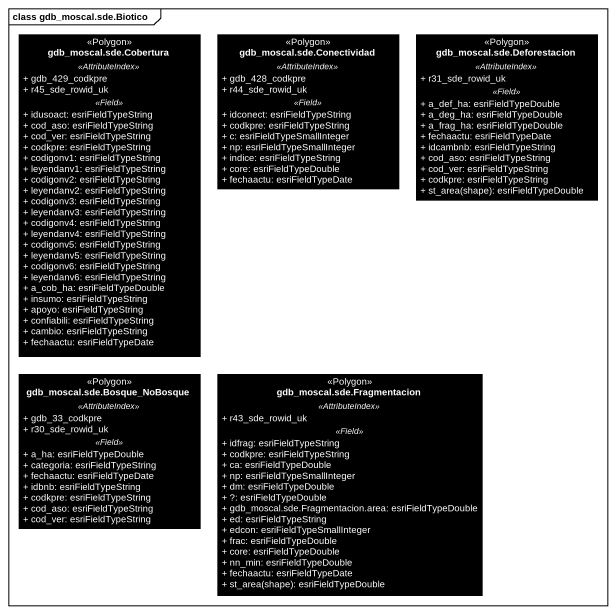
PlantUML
@startuml
mainframe class gdb_moscal.sde.Biotico
hide circle
hide empty members
skinparam classAttributeIconSize 0
class "gdb_moscal.sde.Cobertura" as gdb_moscal_sde_Cobertura <<Polygon>> #000000 {
  .. <<AttributeIndex>> ..
  + gdb_429_codkpre
  + r45_sde_rowid_uk
  .. <<Field>> ..
  + idusoact: esriFieldTypeString
  + cod_aso: esriFieldTypeString
  + cod_ver: esriFieldTypeString
  + codkpre: esriFieldTypeString
  + codigonv1: esriFieldTypeString
  + leyendanv1: esriFieldTypeString
  + codigonv2: esriFieldTypeString
  + leyendanv2: esriFieldTypeString
  + codigonv3: esriFieldTypeString
  + leyendanv3: esriFieldTypeString
  + codigonv4: esriFieldTypeString
  + leyendanv4: esriFieldTypeString
  + codigonv5: esriFieldTypeString
  + leyendanv5: esriFieldTypeString
  + codigonv6: esriFieldTypeString
  + leyendanv6: esriFieldTypeString
  + a_cob_ha: esriFieldTypeDouble
  + insumo: esriFieldTypeString
  + apoyo: esriFieldTypeString
  + confiabili: esriFieldTypeString
  + cambio: esriFieldTypeString
  + fechaactu: esriFieldTypeDate
}
class "gdb_moscal.sde.Conectividad" as gdb_moscal_sde_Conectividad <<Polygon>> #000000 {
  .. <<AttributeIndex>> ..
  + gdb_428_codkpre
  + r44_sde_rowid_uk
  .. <<Field>> ..
  + idconect: esriFieldTypeString
  + codkpre: esriFieldTypeString
  + c: esriFieldTypeSmallInteger
  + np: esriFieldTypeSmallInteger
  + indice: esriFieldTypeString
  + core: esriFieldTypeDouble
  + fechaactu: esriFieldTypeDate
}
class "gdb_moscal.sde.Deforestacion" as gdb_moscal_sde_Deforestacion <<Polygon>> #000000 {
  .. <<AttributeIndex>> ..
  + r31_sde_rowid_uk
  .. <<Field>> ..
  + a_def_ha: esriFieldTypeDouble
  + a_deg_ha: esriFieldTypeDouble
  + a_frag_ha: esriFieldTypeDouble
  + fechaactu: esriFieldTypeDate
  + idcambnb: esriFieldTypeString
  + cod_aso: esriFieldTypeString
  + cod_ver: esriFieldTypeString
  + codkpre: esriFieldTypeString
  {field} + st_area(shape): esriFieldTypeDouble
}
class "gdb_moscal.sde.Bosque_NoBosque" as gdb_moscal_sde_Bosque <<Polygon>> #000000 {
  .. <<AttributeIndex>> ..
  + gdb_33_codkpre
  + r30_sde_rowid_uk
  .. <<Field>> ..
  + a_ha: esriFieldTypeDouble
  + categoria: esriFieldTypeString
  + fechaactu: esriFieldTypeDate
  + idbnb: esriFieldTypeString
  + codkpre: esriFieldTypeString
  + cod_aso: esriFieldTypeString
  + cod_ver: esriFieldTypeString
}
class "gdb_moscal.sde.Fragmentacion" as gdb_moscal_sde_Fragmentacion <<Polygon>> #000000 {
  .. <<AttributeIndex>> ..
  + r43_sde_rowid_uk
  .. <<Field>> ..
  + idfrag: esriFieldTypeString
  + codkpre: esriFieldTypeString
  + ca: esriFieldTypeDouble
  + np: esriFieldTypeSmallInteger
  + dm: esriFieldTypeDouble
  + ?: esriFieldTypeDouble
  + gdb_moscal.sde.Fragmentacion.area: esriFieldTypeDouble
  + ed: esriFieldTypeString
  + edcon: esriFieldTypeSmallInteger
  + frac: esriFieldTypeDouble
  + core: esriFieldTypeDouble
  + nn_min: esriFieldTypeDouble
  + fechaactu: esriFieldTypeDate
  {field} + st_area(shape): esriFieldTypeDouble
}
@enduml
